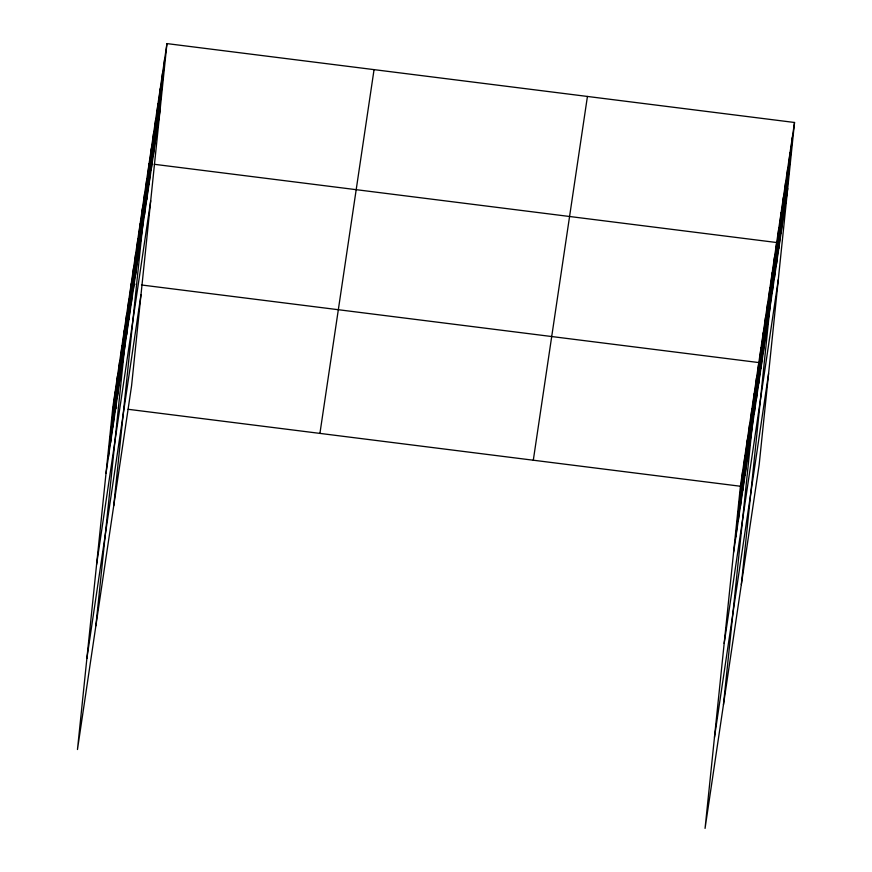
<?xml version="1.0" encoding="UTF-8"?>
<svg xmlns="http://www.w3.org/2000/svg" width="872" height="872" viewBox="0 0 872 872"><rect width="100%" height="100%" fill="white"/><g stroke="black" fill="none" stroke-linecap="round" stroke-linejoin="round"><path stroke-width="1.31" d="M166.944 43.6L112.826 407.366L77.466 749.517L131.585 385.751L166.944 43.6L794.534 122.483L759.174 464.634L705.056 828.4L740.415 486.249L794.534 122.483M108.302 457.974L115.126 391.91M110.602 442.518L117.426 376.442M112.902 427.051L119.726 360.986M115.202 411.595L122.026 345.53M117.502 396.139L124.325 330.063M119.802 380.672L126.625 314.607M122.102 365.215L128.925 299.151M95.866 625.834L131.225 283.683L135.062 284.163M126.636 334.75L133.46 268.685M128.86 319.741L135.694 253.676M131.094 304.742L137.929 238.666M133.329 289.733L140.152 223.668M135.563 274.724L142.387 208.659M137.798 259.725L144.621 193.649M140.021 244.716L146.856 178.651M113.731 505.793L149.09 163.642L151.641 163.969M144.49 214.708L151.314 148.632M146.725 199.699L153.548 133.634M148.959 184.701L155.783 118.625M151.194 169.691L158.017 103.626M153.418 154.682L160.252 88.617M155.652 139.684L162.486 73.608M157.887 124.674L164.71 58.609M735.881 536.858L742.715 470.793M738.181 521.402L745.015 455.326M740.481 505.934L747.315 439.87M742.781 490.478L749.615 424.413M745.08 475.022L751.915 408.946M747.38 459.555L754.215 393.49M749.68 444.099L756.514 378.023M723.455 704.718L758.814 362.567L141.449 284.97M754.215 413.633L761.049 347.557M756.449 398.624L763.273 332.559M758.684 383.625L765.507 317.55M760.918 368.616L767.742 302.551M763.153 353.607L769.976 287.542M765.376 338.608L772.211 272.533M767.611 323.599L774.445 257.534M741.32 584.676L776.669 242.525L154.202 164.285M772.08 293.592L778.903 227.516M774.314 278.582L781.138 212.517M776.538 263.584L783.372 197.508M778.772 248.575L785.607 182.51M781.007 233.565L787.841 167.5M783.241 218.567L790.065 152.491M785.476 203.558L792.299 137.493M105.992 473.431L160.121 109.665M96.585 564.544L150.703 200.778M86.884 658.414L141.002 294.649M319.926 433.395L374.055 69.629M533.304 460.22L587.434 96.454M733.581 552.314L787.71 188.548M724.163 643.427L778.293 279.661M714.473 737.298L768.592 373.532M112.826 407.366L116.663 407.845M128.162 409.295L740.415 486.249"/></g></svg>
